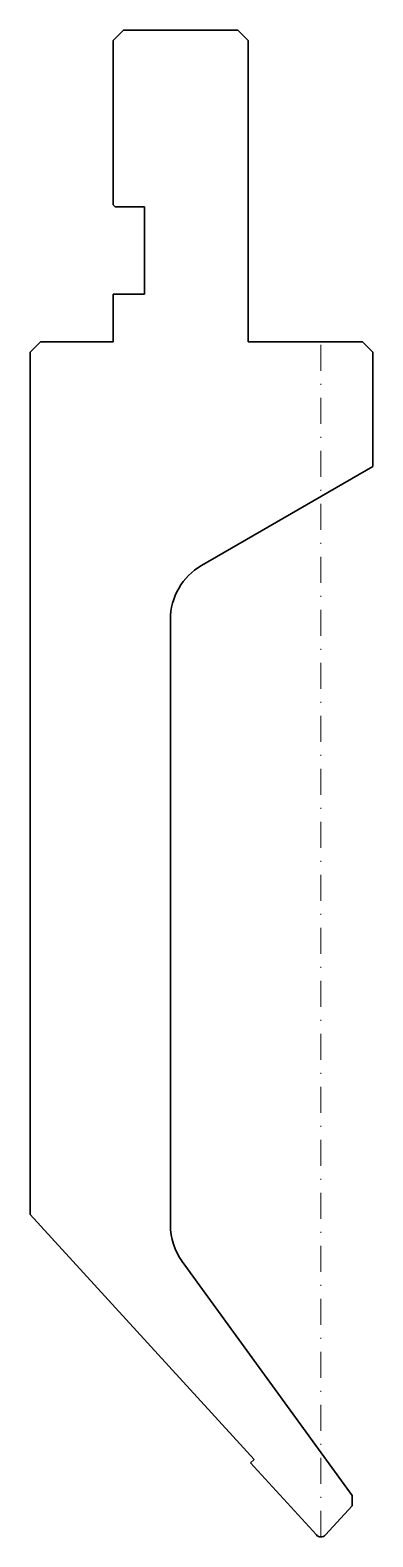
# Model space of a CAD drawing. Header units: millimetres. Extents: x -28 to 5, y 0 to 145.
import ezdxf

# ---------------------------------------------------------------- set-up
doc = ezdxf.new("R2010")
doc.units = ezdxf.units.MM
doc.header["$LTSCALE"] = 5
doc.linetypes.add('AUSGEZOGEN', pattern=[0])
doc.linetypes.add('DASHDOT', pattern=[1, 0.5, -0.25, 0, -0.25])
doc.layers.add('2', color=7, linetype='Continuous')

msp = doc.modelspace()

# ---------------------------------------------------------------- linework, layer by layer
at = {"layer": '2', "color": 7, "linetype": 'AUSGEZOGEN', "lineweight": 35}
for p, q in [((-19, 145), (-20, 144)), ((-20, 144), (-20, 128.2)), ((-8, 145), (-19, 145)), ((-7, 144), (-8, 145)), ((-7, 115), (-7, 144)), ((-20, 128.2), (-19.8, 128)), ((-19.8, 128), (-17, 128)), ((-17, 128), (-17, 119.6)), ((-17, 119.6), (-20, 119.6)), ((-20, 119.6), (-20, 115)), ((-27, 115), (-28, 114)), ((-20, 115), (-27, 115)), ((4, 115), (-7, 115)), ((5, 114), (4, 115)), ((-28, 114), (-28, 31.01)), ((5, 103), (5, 114)), ((-11.5, 93.47), (5, 103)), ((-14.5, 30.02), (-14.5, 88.28)), ((-28, 31.01), (-6.42, 7.46)), ((3, 3.99), (-13.35, 26.5)), ((-6.42, 7.46), (-6.79, 7.13)), ((-6.79, 7.13), (-0.44, 0.19)), ((0.44, 0.19), (3, 2.99)), ((3, 2.99), (3, 3.99))]:
    msp.add_line(p, q, dxfattribs=at)
at = {"layer": '2', "color": 7, "linetype": 'DASHDOT', "lineweight": 18}
msp.add_line((0, 0), (0, 115), dxfattribs=at)
at = {"layer": '2', "color": 7, "linetype": 'AUSGEZOGEN', "lineweight": 35}
for centre, radius, start, end in [((-8.5, 88.28), 6, 120, 180), ((-8.5, 30.02), 6, 180, 216), ((0, 0.6), 0.6, 222.5, 317.5)]:
    msp.add_arc(centre, radius, start, end, dxfattribs=at)

doc.saveas('drawing.dxf')
